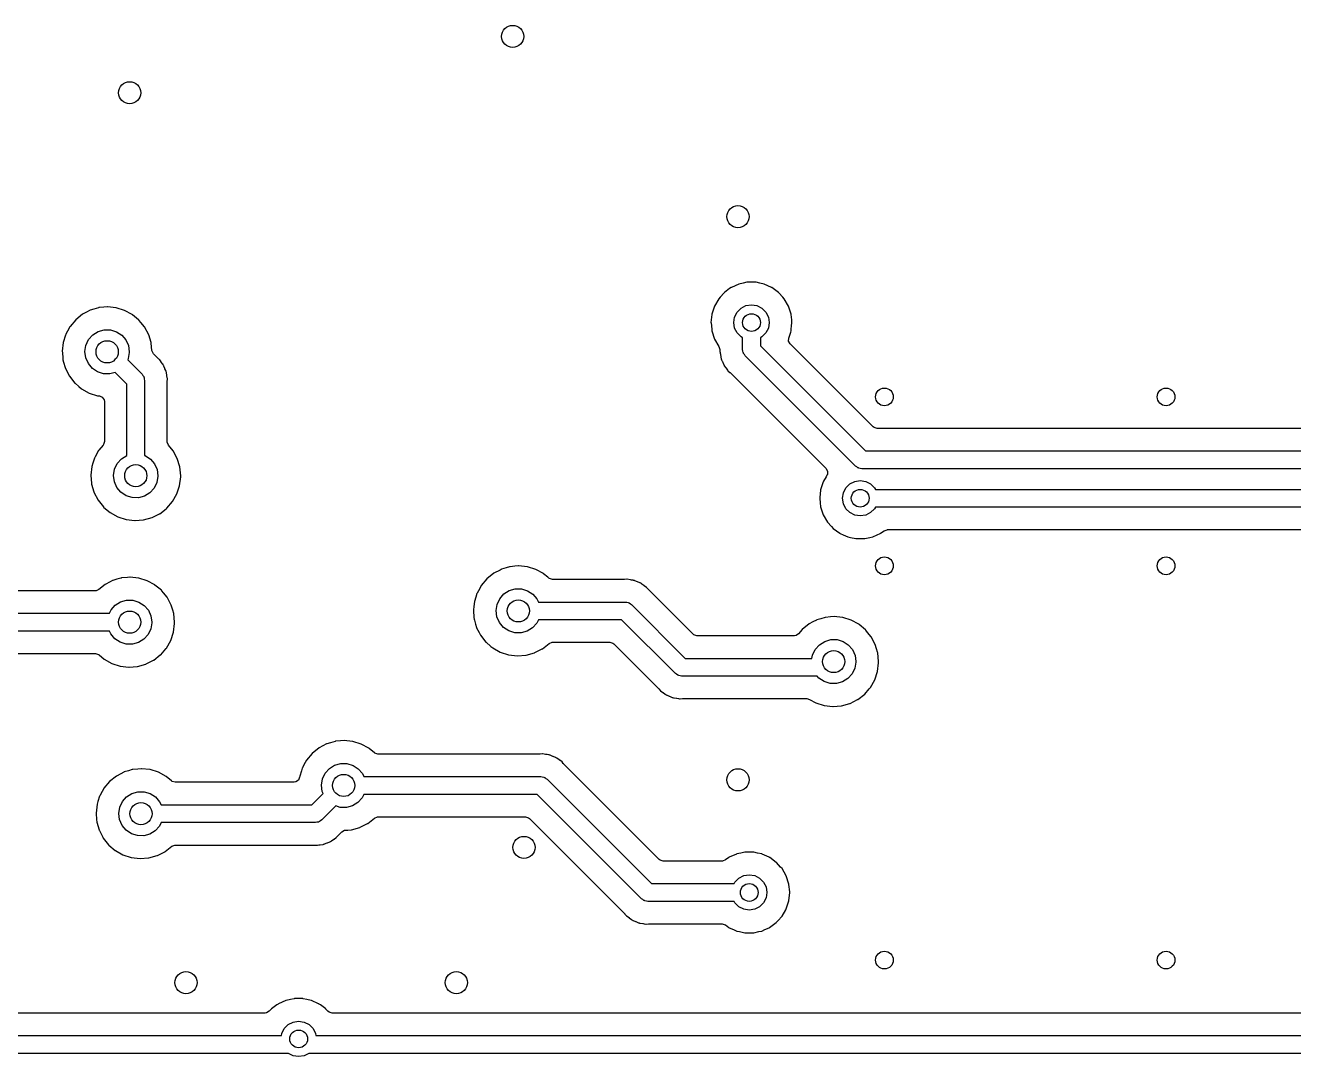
# Model space of a CAD drawing. Extents: x 61 to 228, y -146 to -45.
# Drawn here: x 138.11 to 166.71, y -120.29 to -97.03 of the extents above; entities that cross this region are included whole.
import ezdxf

# ---------------------------------------------------------------- set-up
doc = ezdxf.new("R2010")
doc.units = 0
doc.layers.add('BLACK', color=7, linetype='CONTINUOUS')

msp = doc.modelspace()

# ---------------------------------------------------------------- linework, layer by layer
at = {"layer": 'BLACK', "linetype": 'CONTINUOUS'}
for p, q in [((154.021, -102.946), (153.99, -102.968)), ((154.026, -102.942), (154.021, -102.946)), ((154.021, -102.946), (154.021, -102.946)), ((154.032, -102.94), (154.026, -102.942)), ((154.194, -102.867), (154.032, -102.94)), ((154.032, -102.94), (154.032, -102.94)), ((154.201, -102.865), (154.194, -102.867)), ((154.194, -102.867), (154.194, -102.867)), ((154.294, -102.845), (154.201, -102.865)), ((154.381, -102.826), (154.294, -102.845)), ((154.387, -102.825), (154.381, -102.826)), ((154.381, -102.826), (154.381, -102.826)), ((154.578, -102.825), (154.387, -102.825)), ((154.585, -102.826), (154.578, -102.825)), ((154.672, -102.845), (154.585, -102.826)), ((154.585, -102.826), (154.585, -102.826)), ((154.765, -102.865), (154.672, -102.845)), ((154.771, -102.867), (154.765, -102.865)), ((154.934, -102.94), (154.771, -102.867)), ((154.771, -102.867), (154.771, -102.867)), ((154.94, -102.942), (154.934, -102.94)), ((154.934, -102.94), (154.934, -102.94)), ((154.945, -102.946), (154.94, -102.942)), ((154.975, -102.968), (154.945, -102.946)), ((154.945, -102.946), (154.945, -102.946)), ((153.744, -103.197), (153.648, -103.362)), ((153.776, -103.161), (153.744, -103.197)), ((153.867, -103.06), (153.776, -103.161)), ((153.872, -103.055), (153.867, -103.06)), ((153.867, -103.06), (153.867, -103.06)), ((153.99, -102.968), (153.872, -103.055)), ((155.094, -103.055), (154.975, -102.968)), ((155.098, -103.06), (155.094, -103.055)), ((155.19, -103.161), (155.098, -103.06)), ((155.098, -103.06), (155.098, -103.06)), ((155.222, -103.197), (155.19, -103.161)), ((155.317, -103.362), (155.222, -103.197)), ((139.49, -103.498), (139.399, -103.546)), ((139.569, -103.457), (139.49, -103.498)), ((139.574, -103.454), (139.569, -103.457)), ((139.569, -103.457), (139.569, -103.457)), ((139.653, -103.431), (139.574, -103.454)), ((139.758, -103.4), (139.653, -103.431)), ((139.764, -103.399), (139.758, -103.4)), ((139.758, -103.4), (139.758, -103.4)), ((139.77, -103.398), (139.764, -103.399)), ((139.879, -103.388), (139.77, -103.398)), ((139.77, -103.398), (139.77, -103.398)), ((139.961, -103.381), (139.879, -103.388)), ((139.967, -103.381), (139.961, -103.381)), ((140.152, -103.401), (139.967, -103.381)), ((139.967, -103.381), (139.967, -103.381)), ((140.158, -103.401), (140.152, -103.401)), ((140.152, -103.401), (140.152, -103.401)), ((140.347, -103.46), (140.158, -103.401)), ((140.521, -103.554), (140.347, -103.46)), ((153.648, -103.362), (153.589, -103.544)), ((154.102, -103.61), (154.159, -103.498)), ((154.159, -103.498), (154.248, -103.41)), ((154.248, -103.41), (154.359, -103.353)), ((154.359, -103.353), (154.483, -103.334)), ((154.483, -103.334), (154.606, -103.353)), ((154.606, -103.353), (154.718, -103.41)), ((154.718, -103.41), (154.806, -103.498)), ((154.806, -103.498), (154.863, -103.61)), ((155.376, -103.544), (155.317, -103.362)), ((139.245, -103.67), (139.118, -103.821)), ((139.399, -103.546), (139.245, -103.67)), ((140.525, -103.558), (140.521, -103.554)), ((140.662, -103.67), (140.525, -103.558)), ((140.525, -103.558), (140.525, -103.558)), ((140.673, -103.68), (140.662, -103.67)), ((140.677, -103.685), (140.673, -103.68)), ((140.717, -103.734), (140.677, -103.685)), ((140.677, -103.685), (140.677, -103.685)), ((140.798, -103.833), (140.717, -103.734)), ((153.575, -103.675), (153.569, -103.734)), ((153.569, -103.734), (153.57, -103.74)), ((153.57, -103.74), (153.585, -103.882)), ((153.589, -103.55), (153.575, -103.675)), ((153.589, -103.544), (153.589, -103.55)), ((153.589, -103.55), (153.589, -103.55)), ((154.083, -103.734), (154.102, -103.61)), ((154.102, -103.857), (154.083, -103.734)), ((154.863, -103.61), (154.883, -103.734)), ((154.883, -103.734), (154.863, -103.857)), ((155.377, -103.55), (155.376, -103.544)), ((155.39, -103.675), (155.377, -103.55)), ((155.377, -103.55), (155.377, -103.55)), ((155.388, -103.81), (155.396, -103.74)), ((155.396, -103.734), (155.39, -103.675)), ((155.396, -103.74), (155.396, -103.734)), ((139.015, -104.018), (138.963, -104.183)), ((139.021, -104.001), (139.015, -104.018)), ((139.023, -103.995), (139.021, -104.001)), ((139.021, -104.001), (139.021, -104.001)), ((139.058, -103.93), (139.023, -103.995)), ((139.115, -103.827), (139.058, -103.93)), ((139.118, -103.821), (139.115, -103.827)), ((139.115, -103.827), (139.115, -103.827)), ((139.536, -104.119), (139.63, -104.013)), ((139.63, -104.013), (139.75, -103.938)), ((139.75, -103.938), (139.886, -103.899)), ((139.886, -103.899), (140.028, -103.899)), ((140.028, -103.899), (140.164, -103.94)), ((140.164, -103.94), (140.283, -104.017)), ((140.283, -104.017), (140.375, -104.125)), ((140.891, -104.008), (140.798, -103.833)), ((140.893, -104.014), (140.891, -104.008)), ((140.943, -104.181), (140.893, -104.014)), ((153.585, -103.882), (153.589, -103.924)), ((153.589, -103.924), (153.648, -104.105)), ((154.159, -103.969), (154.102, -103.857)), ((154.248, -104.057), (154.159, -103.969)), ((154.283, -104.075), (154.248, -104.057)), ((154.283, -104.343), (154.283, -104.075)), ((154.718, -104.057), (154.683, -104.075)), ((154.683, -104.075), (154.683, -104.26)), ((154.806, -103.969), (154.718, -104.057)), ((154.863, -103.857), (154.806, -103.969)), ((155.321, -104.151), (155.324, -104.085)), ((155.324, -104.085), (155.367, -103.952)), ((155.367, -103.952), (155.376, -103.924)), ((155.376, -103.924), (155.381, -103.882)), ((155.381, -103.882), (155.388, -103.81)), ((138.963, -104.183), (138.941, -104.38)), ((139.454, -104.388), (139.476, -104.248)), ((139.476, -104.248), (139.536, -104.119)), ((140.375, -104.125), (140.434, -104.254)), ((140.434, -104.254), (140.454, -104.394)), ((140.948, -104.197), (140.943, -104.181)), ((140.964, -104.362), (140.948, -104.197)), ((140.966, -104.376), (140.964, -104.362)), ((141.001, -104.439), (140.966, -104.376)), ((153.648, -104.105), (153.744, -104.271)), ((153.744, -104.271), (153.748, -104.275)), ((153.748, -104.275), (153.772, -104.342)), ((153.771, -104.373), (153.77, -104.381)), ((153.772, -104.358), (153.771, -104.373)), ((153.771, -104.373), (153.771, -104.373)), ((153.772, -104.342), (153.772, -104.358)), ((154.29, -104.376), (154.283, -104.343)), ((154.294, -104.409), (154.29, -104.376)), ((154.683, -104.26), (157.053, -106.63)), ((155.355, -104.213), (155.321, -104.151)), ((157.227, -106.085), (155.355, -104.213)), ((138.941, -104.38), (138.944, -104.417)), ((138.944, -104.417), (138.953, -104.526)), ((138.953, -104.526), (138.957, -104.577)), ((138.957, -104.577), (138.971, -104.626)), ((138.971, -104.626), (139.006, -104.746)), ((139.472, -104.528), (139.454, -104.388)), ((139.53, -104.658), (139.472, -104.528)), ((139.621, -104.767), (139.53, -104.658)), ((140.43, -104.546), (140.417, -104.574)), ((140.417, -104.574), (140.741, -104.898)), ((140.454, -104.406), (140.43, -104.546)), ((140.454, -104.394), (140.454, -104.406)), ((141.083, -104.521), (141.001, -104.439)), ((141.088, -104.526), (141.083, -104.521)), ((141.122, -104.556), (141.088, -104.526)), ((141.135, -104.568), (141.122, -104.556)), ((141.139, -104.574), (141.135, -104.568)), ((141.171, -104.62), (141.139, -104.574)), ((141.139, -104.574), (141.139, -104.574)), ((141.175, -104.626), (141.171, -104.62)), ((141.209, -104.67), (141.175, -104.626)), ((153.77, -104.381), (153.771, -104.388)), ((153.771, -104.388), (153.771, -104.388)), ((153.771, -104.388), (153.776, -104.412)), ((153.776, -104.412), (153.779, -104.432)), ((153.779, -104.432), (153.781, -104.443)), ((153.781, -104.443), (153.782, -104.45)), ((153.782, -104.45), (153.79, -104.513)), ((153.79, -104.513), (153.792, -104.521)), ((153.792, -104.521), (153.793, -104.523)), ((153.793, -104.523), (153.797, -104.539)), ((153.797, -104.539), (153.798, -104.542)), ((153.798, -104.542), (153.8, -104.549)), ((153.8, -104.549), (153.81, -104.574)), ((153.81, -104.574), (153.825, -104.608)), ((153.825, -104.608), (153.828, -104.614)), ((153.828, -104.614), (153.85, -104.674)), ((154.3, -104.419), (154.294, -104.409)), ((154.303, -104.43), (154.3, -104.419)), ((154.323, -104.456), (154.303, -104.43)), ((154.341, -104.484), (154.323, -104.456)), ((156.829, -106.972), (154.341, -104.484)), ((139.006, -104.746), (139.012, -104.767)), ((139.012, -104.767), (139.102, -104.943)), ((139.102, -104.943), (139.225, -105.098)), ((139.739, -104.845), (139.621, -104.767)), ((139.874, -104.888), (139.739, -104.845)), ((140.016, -104.89), (139.874, -104.888)), ((140.135, -104.858), (140.016, -104.89)), ((140.399, -105.122), (140.135, -104.858)), ((140.741, -104.898), (140.759, -104.927)), ((140.759, -104.927), (140.78, -104.953)), ((141.214, -104.676), (141.209, -104.67)), ((141.209, -104.67), (141.209, -104.67)), ((141.217, -104.683), (141.214, -104.676)), ((141.218, -104.685), (141.217, -104.683)), ((141.226, -104.7), (141.218, -104.685)), ((141.228, -104.703), (141.226, -104.7)), ((141.232, -104.709), (141.228, -104.703)), ((141.235, -104.716), (141.232, -104.709)), ((141.255, -104.769), (141.235, -104.716)), ((141.235, -104.716), (141.235, -104.716)), ((141.257, -104.775), (141.255, -104.769)), ((141.275, -104.815), (141.257, -104.775)), ((141.283, -104.833), (141.275, -104.815)), ((141.284, -104.841), (141.283, -104.833)), ((141.285, -104.843), (141.284, -104.841)), ((141.289, -104.86), (141.285, -104.843)), ((141.29, -104.862), (141.289, -104.86)), ((141.293, -104.869), (141.29, -104.862)), ((141.299, -104.922), (141.293, -104.869)), ((141.3, -104.933), (141.299, -104.922)), ((141.301, -104.939), (141.3, -104.933)), ((141.312, -105.002), (141.301, -104.939)), ((153.85, -104.674), (153.855, -104.68)), ((153.855, -104.68), (153.856, -104.682)), ((153.856, -104.682), (153.864, -104.697)), ((153.864, -104.697), (153.865, -104.7)), ((153.865, -104.7), (153.868, -104.707)), ((153.868, -104.707), (153.904, -104.753)), ((153.904, -104.753), (153.907, -104.757)), ((153.907, -104.757), (153.911, -104.763)), ((153.911, -104.763), (153.943, -104.809)), ((153.943, -104.809), (153.943, -104.809)), ((153.943, -104.809), (153.947, -104.815)), ((153.947, -104.815), (153.953, -104.82)), ((153.953, -104.82), (153.953, -104.82)), ((153.953, -104.82), (153.994, -104.857)), ((153.994, -104.857), (153.999, -104.862)), ((153.999, -104.862), (156.164, -107.027)), ((139.225, -105.098), (139.23, -105.102)), ((139.23, -105.102), (139.23, -105.102)), ((139.23, -105.102), (139.319, -105.178)), ((139.319, -105.178), (139.376, -105.226)), ((139.376, -105.226), (139.548, -105.323)), ((140.399, -106.73), (140.399, -105.122)), ((140.78, -104.953), (140.782, -104.964)), ((140.782, -104.964), (140.788, -104.974)), ((140.788, -104.974), (140.792, -105.007)), ((140.792, -105.007), (140.799, -105.039)), ((140.799, -105.039), (140.799, -106.731)), ((141.308, -105.06), (141.312, -105.01)), ((141.308, -105.068), (141.308, -105.06)), ((141.308, -106.416), (141.308, -105.068)), ((141.312, -105.01), (141.312, -105.002)), ((141.312, -105.01), (141.312, -105.01)), ((139.548, -105.323), (139.736, -105.384)), ((139.736, -105.384), (139.78, -105.389)), ((139.78, -105.389), (139.845, -105.417)), ((139.845, -105.417), (139.885, -105.476)), ((139.885, -105.476), (139.891, -105.514)), ((139.891, -105.514), (139.891, -106.417)), ((157.248, -106.102), (157.227, -106.085)), ((157.316, -106.122), (157.248, -106.102)), ((181.311, -106.122), (157.316, -106.122)), ((139.76, -106.621), (139.682, -106.764)), ((139.763, -106.615), (139.76, -106.621)), ((139.76, -106.621), (139.76, -106.621)), ((139.862, -106.498), (139.763, -106.615)), ((139.871, -106.486), (139.862, -106.498)), ((139.891, -106.417), (139.871, -106.486)), ((141.309, -106.43), (141.308, -106.416)), ((141.336, -106.496), (141.309, -106.43)), ((141.444, -106.627), (141.336, -106.496)), ((141.536, -106.802), (141.444, -106.627)), ((157.053, -106.63), (181.704, -106.63)), ((139.632, -106.902), (139.608, -106.977)), ((139.666, -106.795), (139.632, -106.902)), ((139.668, -106.789), (139.666, -106.795)), ((139.666, -106.795), (139.666, -106.795)), ((139.682, -106.764), (139.668, -106.789)), ((140.121, -107.042), (140.182, -106.913)), ((140.182, -106.913), (140.275, -106.807)), ((140.275, -106.807), (140.395, -106.732)), ((140.395, -106.732), (140.399, -106.73)), ((140.799, -106.731), (140.809, -106.734)), ((140.809, -106.734), (140.928, -106.811)), ((140.928, -106.811), (141.021, -106.919)), ((141.021, -106.919), (141.079, -107.048)), ((141.594, -106.991), (141.536, -106.802)), ((139.608, -106.977), (139.586, -107.174)), ((139.586, -107.174), (139.587, -107.18)), ((139.587, -107.18), (139.602, -107.357)), ((140.1, -107.182), (140.121, -107.042)), ((140.118, -107.322), (140.1, -107.182)), ((141.099, -107.2), (141.076, -107.34)), ((141.079, -107.048), (141.1, -107.188)), ((141.1, -107.188), (141.099, -107.2)), ((141.588, -107.413), (141.612, -107.216)), ((141.613, -107.188), (141.594, -106.991)), ((141.612, -107.216), (141.613, -107.188)), ((156.164, -107.213), (156.109, -107.309)), ((156.164, -107.027), (156.198, -107.089)), ((156.184, -107.179), (156.164, -107.213)), ((156.193, -107.16), (156.184, -107.179)), ((156.198, -107.089), (156.193, -107.16)), ((156.857, -106.99), (156.829, -106.972)), ((156.883, -107.011), (156.857, -106.99)), ((156.894, -107.013), (156.883, -107.011)), ((156.904, -107.019), (156.894, -107.013)), ((156.937, -107.023), (156.904, -107.019)), ((156.97, -107.03), (156.937, -107.023)), ((181.706, -107.03), (156.97, -107.03)), ((139.602, -107.357), (139.603, -107.371)), ((139.603, -107.371), (139.604, -107.377)), ((139.604, -107.377), (139.655, -107.553)), ((140.175, -107.452), (140.118, -107.322)), ((140.266, -107.561), (140.175, -107.452)), ((141.014, -107.468), (140.919, -107.573)), ((141.076, -107.34), (141.014, -107.468)), ((141.525, -107.6), (141.588, -107.413)), ((156.04, -107.513), (156.023, -107.678)), ((156.041, -107.506), (156.04, -107.513)), ((156.04, -107.513), (156.04, -107.513)), ((156.1, -107.324), (156.041, -107.506)), ((156.109, -107.309), (156.1, -107.324)), ((156.554, -107.572), (156.611, -107.461)), ((156.611, -107.461), (156.699, -107.372)), ((156.699, -107.372), (156.811, -107.316)), ((156.811, -107.316), (156.934, -107.296)), ((156.934, -107.296), (157.058, -107.316)), ((157.058, -107.316), (157.17, -107.372)), ((157.17, -107.372), (157.258, -107.461)), ((157.258, -107.461), (157.276, -107.496)), ((157.276, -107.496), (181.647, -107.496)), ((139.655, -107.553), (139.657, -107.561)), ((139.657, -107.561), (139.748, -107.737)), ((139.748, -107.737), (139.871, -107.892)), ((140.384, -107.639), (140.266, -107.561)), ((140.52, -107.682), (140.384, -107.639)), ((140.661, -107.684), (140.52, -107.682)), ((140.798, -107.647), (140.661, -107.684)), ((140.919, -107.573), (140.798, -107.647)), ((141.298, -107.922), (141.428, -107.772)), ((141.428, -107.772), (141.525, -107.6)), ((156.023, -107.678), (156.021, -107.696)), ((156.021, -107.696), (156.022, -107.703)), ((156.022, -107.703), (156.032, -107.798)), ((156.032, -107.798), (156.041, -107.886)), ((156.534, -107.696), (156.554, -107.572)), ((156.554, -107.82), (156.534, -107.696)), ((139.871, -107.892), (139.875, -107.896)), ((139.875, -107.896), (139.875, -107.896)), ((139.875, -107.896), (139.994, -107.997)), ((139.994, -107.997), (140.021, -108.02)), ((140.021, -108.02), (140.194, -108.117)), ((140.971, -108.13), (141.137, -108.046)), ((141.137, -108.046), (141.142, -108.044)), ((141.137, -108.046), (141.137, -108.046)), ((141.142, -108.044), (141.287, -107.931)), ((141.287, -107.931), (141.293, -107.926)), ((141.293, -107.926), (141.298, -107.922)), ((156.041, -107.886), (156.1, -108.068)), ((156.1, -108.068), (156.195, -108.233)), ((156.611, -107.931), (156.554, -107.82)), ((156.699, -108.02), (156.611, -107.931)), ((156.811, -108.076), (156.699, -108.02)), ((156.934, -108.096), (156.811, -108.076)), ((157.058, -108.076), (156.934, -108.096)), ((157.17, -108.02), (157.058, -108.076)), ((157.258, -107.931), (157.17, -108.02)), ((157.276, -107.896), (157.258, -107.931)), ((181.564, -107.896), (157.276, -107.896)), ((140.194, -108.117), (140.382, -108.178)), ((140.382, -108.178), (140.578, -108.201)), ((140.578, -108.201), (140.584, -108.201)), ((140.584, -108.201), (140.769, -108.186)), ((140.584, -108.201), (140.584, -108.201)), ((140.769, -108.186), (140.769, -108.186)), ((140.769, -108.186), (140.775, -108.186)), ((140.775, -108.186), (140.966, -108.133)), ((140.966, -108.133), (140.971, -108.13)), ((140.971, -108.13), (140.971, -108.13)), ((156.195, -108.233), (156.2, -108.238)), ((156.2, -108.238), (156.2, -108.238)), ((156.2, -108.238), (156.284, -108.332)), ((156.284, -108.332), (156.323, -108.375)), ((156.323, -108.375), (156.478, -108.487)), ((156.478, -108.487), (156.484, -108.49)), ((156.484, -108.49), (156.484, -108.49)), ((156.484, -108.49), (156.551, -108.52)), ((156.551, -108.52), (156.652, -108.565)), ((156.652, -108.565), (156.716, -108.578)), ((156.716, -108.578), (156.833, -108.603)), ((156.833, -108.603), (156.833, -108.603)), ((156.833, -108.603), (156.839, -108.605)), ((156.839, -108.605), (157.03, -108.605)), ((157.03, -108.605), (157.036, -108.603)), ((157.036, -108.603), (157.153, -108.578)), ((157.036, -108.603), (157.036, -108.603)), ((157.153, -108.578), (157.217, -108.565)), ((157.217, -108.565), (157.318, -108.52)), ((157.318, -108.52), (157.385, -108.49)), ((157.385, -108.49), (157.391, -108.487)), ((157.385, -108.49), (157.385, -108.49)), ((157.391, -108.487), (157.472, -108.429)), ((157.472, -108.429), (157.539, -108.405)), ((157.539, -108.405), (157.546, -108.404)), ((157.546, -108.404), (181.301, -108.404)), ((149.035, -109.241), (149.029, -109.242)), ((149.041, -109.24), (149.035, -109.241)), ((149.15, -109.23), (149.041, -109.24)), ((149.041, -109.24), (149.041, -109.24)), ((149.232, -109.223), (149.15, -109.23)), ((149.238, -109.223), (149.232, -109.223)), ((149.423, -109.243), (149.238, -109.223)), ((149.238, -109.223), (149.238, -109.223)), ((140.172, -109.524), (140.082, -109.55)), ((140.266, -109.496), (140.172, -109.524)), ((140.272, -109.495), (140.266, -109.496)), ((140.266, -109.496), (140.266, -109.496)), ((140.278, -109.494), (140.272, -109.495)), ((140.412, -109.482), (140.278, -109.494)), ((140.278, -109.494), (140.278, -109.494)), ((140.469, -109.477), (140.412, -109.482)), ((140.475, -109.477), (140.469, -109.477)), ((140.66, -109.497), (140.475, -109.477)), ((140.475, -109.477), (140.475, -109.477)), ((140.666, -109.497), (140.66, -109.497)), ((140.66, -109.497), (140.66, -109.497)), ((140.855, -109.556), (140.666, -109.497)), ((148.516, -109.512), (148.389, -109.663)), ((148.67, -109.388), (148.516, -109.512)), ((148.813, -109.314), (148.67, -109.388)), ((148.84, -109.299), (148.813, -109.314)), ((148.845, -109.296), (148.84, -109.299)), ((148.84, -109.299), (148.84, -109.299)), ((148.949, -109.266), (148.845, -109.296)), ((149.029, -109.242), (148.949, -109.266)), ((149.029, -109.242), (149.029, -109.242)), ((149.429, -109.243), (149.423, -109.243)), ((149.423, -109.243), (149.423, -109.243)), ((149.618, -109.302), (149.429, -109.243)), ((149.792, -109.396), (149.618, -109.302)), ((149.796, -109.4), (149.792, -109.396)), ((149.889, -109.477), (149.796, -109.4)), ((149.796, -109.4), (149.796, -109.4)), ((149.914, -109.497), (149.889, -109.477)), ((149.916, -109.499), (149.914, -109.497)), ((149.928, -109.507), (149.916, -109.499)), ((149.996, -109.527), (149.928, -109.507)), ((151.613, -109.527), (149.996, -109.527)), ((151.621, -109.527), (151.613, -109.527)), ((151.675, -109.524), (151.621, -109.527)), ((151.683, -109.524), (151.675, -109.524)), ((151.675, -109.524), (151.675, -109.524)), ((151.746, -109.535), (151.683, -109.524)), ((139.689, -109.781), (133.633, -109.781)), ((139.703, -109.781), (139.689, -109.781)), ((139.768, -109.754), (139.703, -109.781)), ((139.907, -109.642), (139.768, -109.754)), ((140.019, -109.584), (139.907, -109.642)), ((140.077, -109.553), (140.019, -109.584)), ((140.082, -109.55), (140.077, -109.553)), ((140.077, -109.553), (140.077, -109.553)), ((141.029, -109.65), (140.855, -109.556)), ((141.033, -109.654), (141.029, -109.65)), ((141.176, -109.772), (141.033, -109.654)), ((141.033, -109.654), (141.033, -109.654)), ((141.181, -109.776), (141.176, -109.772)), ((141.185, -109.781), (141.181, -109.776)), ((141.226, -109.831), (141.185, -109.781)), ((141.185, -109.781), (141.185, -109.781)), ((148.324, -109.781), (148.294, -109.837)), ((148.386, -109.669), (148.324, -109.781)), ((148.389, -109.663), (148.386, -109.669)), ((148.386, -109.669), (148.386, -109.669)), ((148.901, -109.855), (149.021, -109.78)), ((149.021, -109.78), (149.157, -109.741)), ((149.157, -109.741), (149.299, -109.741)), ((149.299, -109.741), (149.435, -109.782)), ((149.435, -109.782), (149.554, -109.859)), ((151.752, -109.536), (151.746, -109.535)), ((151.778, -109.54), (151.752, -109.536)), ((151.808, -109.544), (151.778, -109.54)), ((151.815, -109.545), (151.808, -109.544)), ((151.808, -109.544), (151.808, -109.544)), ((151.823, -109.547), (151.815, -109.545)), ((151.825, -109.548), (151.823, -109.547)), ((151.841, -109.553), (151.825, -109.548)), ((151.844, -109.554), (151.841, -109.553)), ((151.851, -109.555), (151.844, -109.554)), ((151.91, -109.581), (151.851, -109.555)), ((151.916, -109.584), (151.91, -109.581)), ((151.968, -109.604), (151.916, -109.584)), ((151.975, -109.607), (151.968, -109.604)), ((151.968, -109.604), (151.968, -109.604)), ((151.981, -109.611), (151.975, -109.607)), ((151.984, -109.613), (151.981, -109.611)), ((151.999, -109.621), (151.984, -109.613)), ((152.001, -109.622), (151.999, -109.621)), ((152.008, -109.626), (152.001, -109.622)), ((152.014, -109.63), (152.008, -109.626)), ((152.058, -109.665), (152.014, -109.63)), ((152.063, -109.669), (152.058, -109.665)), ((152.116, -109.706), (152.063, -109.669)), ((152.153, -109.749), (152.116, -109.706)), ((152.154, -109.749), (152.153, -109.749)), ((152.159, -109.755), (152.154, -109.749)), ((153.165, -110.761), (152.159, -109.755)), ((140.138, -110.109), (140.258, -110.034)), ((140.258, -110.034), (140.394, -109.995)), ((140.394, -109.995), (140.536, -109.995)), ((140.536, -109.995), (140.672, -110.036)), ((140.672, -110.036), (140.791, -110.113)), ((141.306, -109.929), (141.226, -109.831)), ((141.399, -110.104), (141.306, -109.929)), ((148.234, -110.025), (148.221, -110.136)), ((148.264, -109.929), (148.234, -110.025)), ((148.292, -109.843), (148.264, -109.929)), ((148.294, -109.837), (148.292, -109.843)), ((148.292, -109.843), (148.292, -109.843)), ((148.725, -110.23), (148.747, -110.09)), ((148.747, -110.09), (148.807, -109.961)), ((148.807, -109.961), (148.901, -109.855)), ((149.554, -109.859), (149.646, -109.967)), ((149.646, -109.967), (149.678, -110.036)), ((149.678, -110.036), (151.638, -110.036)), ((151.638, -110.036), (151.671, -110.043)), ((151.671, -110.043), (151.704, -110.047)), ((151.704, -110.047), (151.714, -110.053)), ((151.714, -110.053), (151.725, -110.056)), ((151.725, -110.056), (151.751, -110.077)), ((151.751, -110.077), (151.779, -110.095)), ((151.779, -110.095), (152.991, -111.306)), ((133.604, -110.29), (140.009, -110.29)), ((140.009, -110.29), (140.044, -110.215)), ((140.044, -110.215), (140.138, -110.109)), ((140.791, -110.113), (140.883, -110.221)), ((140.883, -110.221), (140.942, -110.35)), ((140.942, -110.35), (140.962, -110.49)), ((141.435, -110.222), (141.399, -110.104)), ((141.456, -110.293), (141.435, -110.222)), ((141.475, -110.49), (141.456, -110.293)), ((148.213, -110.209), (148.212, -110.222)), ((148.212, -110.222), (148.212, -110.228)), ((148.212, -110.228), (148.225, -110.385)), ((148.221, -110.136), (148.213, -110.209)), ((148.225, -110.385), (148.228, -110.419)), ((148.743, -110.37), (148.725, -110.23)), ((148.801, -110.5), (148.743, -110.37)), ((156.141, -110.385), (156.048, -110.413)), ((156.147, -110.384), (156.141, -110.385)), ((156.141, -110.385), (156.141, -110.385)), ((156.153, -110.383), (156.147, -110.384)), ((156.262, -110.373), (156.153, -110.383)), ((156.153, -110.383), (156.153, -110.383)), ((156.344, -110.366), (156.262, -110.373)), ((156.35, -110.366), (156.344, -110.366)), ((156.535, -110.386), (156.35, -110.366)), ((156.35, -110.366), (156.35, -110.366)), ((140.938, -110.642), (140.877, -110.77)), ((140.962, -110.502), (140.938, -110.642)), ((140.962, -110.49), (140.962, -110.502)), ((141.45, -110.715), (141.475, -110.518)), ((141.475, -110.518), (141.475, -110.49)), ((148.228, -110.419), (148.235, -110.442)), ((148.235, -110.442), (148.262, -110.535)), ((148.262, -110.535), (148.283, -110.609)), ((148.283, -110.609), (148.286, -110.615)), ((148.286, -110.615), (148.34, -110.72)), ((148.892, -110.609), (148.801, -110.5)), ((149.01, -110.687), (148.892, -110.609)), ((149.544, -110.621), (149.424, -110.695)), ((149.64, -110.516), (149.544, -110.621)), ((149.678, -110.436), (149.64, -110.516)), ((151.555, -110.436), (149.678, -110.436)), ((152.767, -111.647), (151.555, -110.436)), ((155.628, -110.655), (155.546, -110.752)), ((155.782, -110.531), (155.628, -110.655)), ((155.867, -110.486), (155.782, -110.531)), ((155.952, -110.442), (155.867, -110.486)), ((155.957, -110.439), (155.952, -110.442)), ((155.952, -110.442), (155.952, -110.442)), ((156.048, -110.413), (155.957, -110.439)), ((156.541, -110.386), (156.535, -110.386)), ((156.535, -110.386), (156.535, -110.386)), ((156.73, -110.445), (156.541, -110.386)), ((156.904, -110.539), (156.73, -110.445)), ((156.908, -110.543), (156.904, -110.539)), ((157.05, -110.66), (156.908, -110.543)), ((156.908, -110.543), (156.908, -110.543)), ((157.056, -110.665), (157.05, -110.66)), ((157.06, -110.67), (157.056, -110.665)), ((157.101, -110.72), (157.06, -110.67)), ((157.06, -110.67), (157.06, -110.67)), ((140.009, -110.69), (133.687, -110.69)), ((140.038, -110.754), (140.009, -110.69)), ((140.129, -110.863), (140.038, -110.754)), ((140.247, -110.941), (140.129, -110.863)), ((140.382, -110.984), (140.247, -110.941)), ((140.661, -110.949), (140.524, -110.986)), ((140.781, -110.875), (140.661, -110.949)), ((140.877, -110.77), (140.781, -110.875)), ((141.29, -111.074), (141.388, -110.902)), ((141.388, -110.902), (141.45, -110.715)), ((148.34, -110.72), (148.373, -110.785)), ((148.373, -110.785), (148.496, -110.94)), ((148.496, -110.94), (148.501, -110.944)), ((148.501, -110.944), (148.501, -110.944)), ((148.501, -110.944), (148.609, -111.036)), ((149.145, -110.73), (149.01, -110.687)), ((149.287, -110.732), (149.145, -110.73)), ((149.424, -110.695), (149.287, -110.732)), ((149.922, -110.971), (149.988, -110.945)), ((149.988, -110.945), (150, -110.944)), ((150, -110.944), (151.292, -110.944)), ((151.292, -110.944), (151.36, -110.965)), ((153.186, -110.777), (153.165, -110.761)), ((153.254, -110.797), (153.186, -110.777)), ((155.45, -110.797), (153.254, -110.797)), ((155.487, -110.792), (155.45, -110.797)), ((155.546, -110.752), (155.487, -110.792)), ((156.013, -110.998), (156.133, -110.923)), ((156.133, -110.923), (156.269, -110.884)), ((156.269, -110.884), (156.411, -110.884)), ((156.411, -110.884), (156.547, -110.925)), ((156.547, -110.925), (156.666, -111.002)), ((157.181, -110.818), (157.101, -110.72)), ((157.274, -110.993), (157.181, -110.818)), ((133.95, -111.198), (139.692, -111.198)), ((139.692, -111.198), (139.76, -111.219)), ((139.76, -111.219), (139.774, -111.229)), ((139.774, -111.229), (139.884, -111.322)), ((140.524, -110.986), (140.382, -110.984)), ((141.005, -111.346), (141.153, -111.23)), ((141.153, -111.23), (141.156, -111.228)), ((141.156, -111.228), (141.161, -111.224)), ((141.161, -111.224), (141.275, -111.092)), ((141.275, -111.092), (141.286, -111.079)), ((141.286, -111.079), (141.29, -111.074)), ((141.286, -111.079), (141.286, -111.079)), ((148.609, -111.036), (148.647, -111.068)), ((148.647, -111.068), (148.819, -111.165)), ((148.819, -111.165), (149.007, -111.226)), ((149.007, -111.226), (149.204, -111.249)), ((149.21, -111.249), (149.395, -111.234)), ((149.395, -111.234), (149.395, -111.234)), ((149.395, -111.234), (149.401, -111.234)), ((149.401, -111.234), (149.591, -111.181)), ((149.591, -111.181), (149.597, -111.178)), ((149.597, -111.178), (149.762, -111.094)), ((149.597, -111.178), (149.597, -111.178)), ((149.762, -111.094), (149.768, -111.092)), ((149.762, -111.094), (149.762, -111.094)), ((149.768, -111.092), (149.922, -110.971)), ((151.36, -110.965), (151.381, -110.981)), ((151.381, -110.981), (151.886, -111.486)), ((155.847, -111.306), (155.859, -111.233)), ((155.859, -111.233), (155.919, -111.104)), ((155.919, -111.104), (156.013, -110.998)), ((156.666, -111.002), (156.758, -111.11)), ((156.758, -111.11), (156.817, -111.239)), ((156.817, -111.239), (156.837, -111.379)), ((157.303, -111.088), (157.274, -110.993)), ((157.326, -111.165), (157.303, -111.088)), ((157.331, -111.182), (157.326, -111.165)), ((157.35, -111.379), (157.331, -111.182)), ((139.884, -111.322), (140.056, -111.419)), ((140.056, -111.419), (140.244, -111.48)), ((140.244, -111.48), (140.441, -111.503)), ((140.441, -111.503), (140.447, -111.503)), ((140.447, -111.503), (140.632, -111.488)), ((140.447, -111.503), (140.447, -111.503)), ((140.632, -111.488), (140.632, -111.488)), ((140.632, -111.488), (140.638, -111.488)), ((140.638, -111.488), (140.828, -111.435)), ((140.828, -111.435), (140.834, -111.432)), ((140.834, -111.432), (140.999, -111.348)), ((140.834, -111.432), (140.834, -111.432)), ((140.999, -111.348), (141.005, -111.346)), ((140.999, -111.348), (140.999, -111.348)), ((149.204, -111.249), (149.21, -111.249)), ((149.21, -111.249), (149.21, -111.249)), ((151.886, -111.486), (152.387, -111.987)), ((152.991, -111.306), (155.847, -111.306)), ((156.837, -111.391), (156.813, -111.531)), ((156.837, -111.379), (156.837, -111.391)), ((157.325, -111.604), (157.35, -111.407)), ((157.35, -111.407), (157.35, -111.379)), ((152.795, -111.665), (152.767, -111.647)), ((152.821, -111.686), (152.795, -111.665)), ((152.832, -111.689), (152.821, -111.686)), ((152.842, -111.695), (152.832, -111.689)), ((152.875, -111.699), (152.842, -111.695)), ((152.908, -111.706), (152.875, -111.699)), ((155.965, -111.706), (152.908, -111.706)), ((156.004, -111.752), (155.965, -111.706)), ((156.122, -111.83), (156.004, -111.752)), ((156.656, -111.764), (156.536, -111.838)), ((156.752, -111.659), (156.656, -111.764)), ((156.813, -111.531), (156.752, -111.659)), ((157.165, -111.963), (157.263, -111.791)), ((157.263, -111.791), (157.325, -111.604)), ((152.387, -111.987), (152.392, -111.993)), ((152.392, -111.993), (152.43, -112.036)), ((152.43, -112.036), (152.483, -112.073)), ((152.483, -112.073), (152.488, -112.077)), ((152.488, -112.077), (152.538, -112.116)), ((156.257, -111.873), (156.122, -111.83)), ((156.399, -111.875), (156.257, -111.873)), ((156.536, -111.838), (156.399, -111.875)), ((157.036, -112.113), (157.139, -111.993)), ((157.139, -111.993), (157.161, -111.968)), ((157.161, -111.968), (157.165, -111.963)), ((157.161, -111.968), (157.161, -111.968)), ((152.538, -112.116), (152.545, -112.12)), ((152.545, -112.12), (152.547, -112.121)), ((152.547, -112.121), (152.562, -112.129)), ((152.562, -112.129), (152.565, -112.131)), ((152.565, -112.131), (152.571, -112.135)), ((152.571, -112.135), (152.578, -112.138)), ((152.578, -112.138), (152.578, -112.138)), ((152.578, -112.138), (152.63, -112.158)), ((152.63, -112.158), (152.636, -112.161)), ((152.636, -112.161), (152.695, -112.187)), ((152.695, -112.187), (152.702, -112.188)), ((152.702, -112.188), (152.705, -112.189)), ((152.705, -112.189), (152.721, -112.194)), ((152.721, -112.194), (152.723, -112.195)), ((152.723, -112.195), (152.731, -112.197)), ((152.731, -112.197), (152.738, -112.198)), ((152.738, -112.198), (152.794, -112.206)), ((152.794, -112.206), (152.8, -112.207)), ((152.8, -112.207), (152.839, -112.214)), ((152.839, -112.214), (152.863, -112.218)), ((152.863, -112.218), (152.871, -112.218)), ((152.871, -112.218), (152.925, -112.215)), ((152.871, -112.218), (152.871, -112.218)), ((152.925, -112.215), (152.933, -112.215)), ((152.933, -112.215), (155.732, -112.215)), ((155.732, -112.215), (155.793, -112.231)), ((155.793, -112.231), (155.931, -112.308)), ((155.931, -112.308), (156.119, -112.369)), ((156.119, -112.369), (156.316, -112.392)), ((156.322, -112.392), (156.507, -112.377)), ((156.507, -112.377), (156.507, -112.377)), ((156.507, -112.377), (156.513, -112.377)), ((156.513, -112.377), (156.703, -112.324)), ((156.703, -112.324), (156.709, -112.321)), ((156.709, -112.321), (156.874, -112.237)), ((156.709, -112.321), (156.709, -112.321)), ((156.874, -112.237), (156.88, -112.235)), ((156.874, -112.237), (156.874, -112.237)), ((156.88, -112.235), (157.036, -112.113)), ((156.316, -112.392), (156.322, -112.392)), ((156.322, -112.392), (156.322, -112.392)), ((144.903, -113.236), (144.817, -113.281)), ((144.908, -113.233), (144.903, -113.236)), ((144.903, -113.236), (144.903, -113.236)), ((144.987, -113.21), (144.908, -113.233)), ((145.092, -113.179), (144.987, -113.21)), ((145.098, -113.178), (145.092, -113.179)), ((145.092, -113.179), (145.092, -113.179)), ((145.104, -113.177), (145.098, -113.178)), ((145.213, -113.167), (145.104, -113.177)), ((145.104, -113.177), (145.104, -113.177)), ((145.295, -113.16), (145.213, -113.167)), ((145.301, -113.16), (145.295, -113.16)), ((145.486, -113.18), (145.301, -113.16)), ((145.301, -113.16), (145.301, -113.16)), ((145.492, -113.18), (145.486, -113.18)), ((145.486, -113.18), (145.486, -113.18)), ((145.681, -113.239), (145.492, -113.18)), ((145.855, -113.333), (145.681, -113.239)), ((144.579, -113.449), (144.452, -113.6)), ((144.733, -113.325), (144.579, -113.449)), ((144.817, -113.281), (144.733, -113.325)), ((145.859, -113.337), (145.855, -113.333)), ((145.979, -113.436), (145.859, -113.337)), ((145.859, -113.337), (145.859, -113.337)), ((145.991, -113.444), (145.979, -113.436)), ((146.059, -113.465), (145.991, -113.444)), ((149.708, -113.465), (146.059, -113.465)), ((149.716, -113.464), (149.708, -113.465)), ((149.77, -113.461), (149.716, -113.464)), ((149.778, -113.461), (149.77, -113.461)), ((149.77, -113.461), (149.77, -113.461)), ((149.841, -113.472), (149.778, -113.461)), ((149.847, -113.473), (149.841, -113.472)), ((149.873, -113.477), (149.847, -113.473)), ((149.903, -113.481), (149.873, -113.477)), ((149.91, -113.482), (149.903, -113.481)), ((149.903, -113.481), (149.903, -113.481)), ((149.918, -113.484), (149.91, -113.482)), ((149.92, -113.485), (149.918, -113.484)), ((149.936, -113.49), (149.92, -113.485)), ((149.939, -113.491), (149.936, -113.49)), ((149.946, -113.492), (149.939, -113.491)), ((150.005, -113.518), (149.946, -113.492)), ((150.011, -113.521), (150.005, -113.518)), ((150.063, -113.541), (150.011, -113.521)), ((140.521, -113.815), (140.439, -113.84)), ((140.527, -113.814), (140.521, -113.815)), ((140.521, -113.815), (140.521, -113.815)), ((140.533, -113.813), (140.527, -113.814)), ((140.645, -113.803), (140.533, -113.813)), ((140.533, -113.813), (140.533, -113.813)), ((140.724, -113.796), (140.645, -113.803)), ((140.73, -113.796), (140.724, -113.796)), ((140.915, -113.816), (140.73, -113.796)), ((140.73, -113.796), (140.73, -113.796)), ((140.921, -113.816), (140.915, -113.816)), ((140.915, -113.816), (140.915, -113.816)), ((141.11, -113.875), (140.921, -113.816)), ((144.355, -113.78), (144.336, -113.84)), ((144.357, -113.774), (144.355, -113.78)), ((144.355, -113.78), (144.355, -113.78)), ((144.392, -113.709), (144.357, -113.774)), ((144.449, -113.606), (144.392, -113.709)), ((144.452, -113.6), (144.449, -113.606)), ((144.449, -113.606), (144.449, -113.606)), ((144.87, -113.898), (144.964, -113.792)), ((144.964, -113.792), (145.084, -113.717)), ((145.084, -113.717), (145.22, -113.678)), ((145.22, -113.678), (145.362, -113.678)), ((145.362, -113.678), (145.498, -113.719)), ((145.498, -113.719), (145.617, -113.796)), ((145.617, -113.796), (145.709, -113.904)), ((150.07, -113.544), (150.063, -113.541)), ((150.063, -113.541), (150.063, -113.541)), ((150.076, -113.548), (150.07, -113.544)), ((150.079, -113.55), (150.076, -113.548)), ((150.094, -113.558), (150.079, -113.55)), ((150.096, -113.559), (150.094, -113.558)), ((150.103, -113.563), (150.096, -113.559)), ((150.109, -113.567), (150.103, -113.563)), ((150.153, -113.602), (150.109, -113.567)), ((150.158, -113.606), (150.153, -113.602)), ((150.211, -113.643), (150.158, -113.606)), ((150.24, -113.677), (150.211, -113.643)), ((150.249, -113.686), (150.24, -113.677)), ((150.254, -113.692), (150.249, -113.686)), ((152.403, -115.841), (150.254, -113.692)), ((140.008, -114.085), (139.881, -114.237)), ((140.162, -113.961), (140.008, -114.085)), ((140.26, -113.91), (140.162, -113.961)), ((140.332, -113.872), (140.26, -113.91)), ((140.337, -113.869), (140.332, -113.872)), ((140.332, -113.872), (140.332, -113.872)), ((140.439, -113.84), (140.337, -113.869)), ((141.284, -113.969), (141.11, -113.875)), ((141.288, -113.973), (141.284, -113.969)), ((141.408, -114.072), (141.288, -113.973)), ((141.288, -113.973), (141.288, -113.973)), ((141.42, -114.081), (141.408, -114.072)), ((141.488, -114.101), (141.42, -114.081)), ((144.169, -114.101), (141.488, -114.101)), ((144.208, -114.094), (144.169, -114.101)), ((144.266, -114.054), (144.208, -114.094)), ((144.294, -113.989), (144.266, -114.054)), ((144.296, -113.968), (144.294, -113.989)), ((144.297, -113.962), (144.296, -113.968)), ((144.336, -113.84), (144.297, -113.962)), ((144.788, -114.167), (144.81, -114.027)), ((144.81, -114.027), (144.87, -113.898)), ((145.709, -113.904), (145.741, -113.973)), ((145.741, -113.973), (149.733, -113.973)), ((149.733, -113.973), (149.766, -113.98)), ((149.766, -113.98), (149.799, -113.984)), ((149.799, -113.984), (149.809, -113.99)), ((149.809, -113.99), (149.82, -113.993)), ((149.82, -113.993), (149.846, -114.014)), ((149.846, -114.014), (149.874, -114.032)), ((149.874, -114.032), (152.229, -116.386)), ((139.842, -114.307), (139.786, -114.41)), ((139.878, -114.242), (139.842, -114.307)), ((139.881, -114.237), (139.878, -114.242)), ((139.878, -114.242), (139.878, -114.242)), ((140.393, -114.428), (140.513, -114.353)), ((140.513, -114.353), (140.649, -114.314)), ((140.649, -114.314), (140.791, -114.315)), ((140.791, -114.315), (140.927, -114.355)), ((140.927, -114.355), (141.046, -114.432)), ((144.569, -114.609), (144.826, -114.352)), ((144.806, -114.307), (144.788, -114.167)), ((144.826, -114.352), (144.806, -114.307)), ((145.741, -114.373), (145.703, -114.453)), ((149.65, -114.373), (145.741, -114.373)), ((152.005, -116.727), (149.65, -114.373)), ((139.726, -114.598), (139.704, -114.795)), ((139.747, -114.531), (139.726, -114.598)), ((139.784, -114.416), (139.747, -114.531)), ((139.786, -114.41), (139.784, -114.416)), ((139.784, -114.416), (139.784, -114.416)), ((140.217, -114.803), (140.239, -114.663)), ((140.239, -114.663), (140.299, -114.535)), ((140.299, -114.535), (140.393, -114.428)), ((141.046, -114.432), (141.138, -114.54)), ((141.138, -114.54), (141.17, -114.609)), ((141.17, -114.609), (144.569, -114.609)), ((145.108, -114.635), (144.793, -114.951)), ((145.208, -114.667), (145.108, -114.635)), ((145.35, -114.669), (145.208, -114.667)), ((145.487, -114.632), (145.35, -114.669)), ((145.607, -114.558), (145.487, -114.632)), ((145.703, -114.453), (145.607, -114.558)), ((139.704, -114.795), (139.704, -114.801)), ((139.704, -114.801), (139.716, -114.945)), ((139.716, -114.945), (139.72, -114.992)), ((140.235, -114.944), (140.217, -114.803)), ((140.293, -115.073), (140.235, -114.944)), ((144.793, -114.951), (144.765, -114.968)), ((145.831, -115.029), (145.985, -114.908)), ((145.985, -114.908), (146.051, -114.882)), ((146.051, -114.882), (146.063, -114.881)), ((146.063, -114.881), (149.387, -114.881)), ((149.387, -114.881), (149.455, -114.902)), ((149.455, -114.902), (149.476, -114.918)), ((149.476, -114.918), (150.571, -116.013)), ((139.72, -114.992), (139.722, -114.998)), ((139.722, -114.998), (139.773, -115.174)), ((139.773, -115.174), (139.775, -115.182)), ((139.775, -115.182), (139.778, -115.188)), ((139.778, -115.188), (139.856, -115.339)), ((140.384, -115.182), (140.293, -115.073)), ((140.502, -115.26), (140.384, -115.182)), ((141.036, -115.194), (140.916, -115.268)), ((141.132, -115.089), (141.036, -115.194)), ((141.17, -115.009), (141.132, -115.089)), ((144.652, -115.009), (141.17, -115.009)), ((144.685, -115.002), (144.652, -115.009)), ((144.718, -114.998), (144.685, -115.002)), ((144.727, -114.992), (144.718, -114.998)), ((144.739, -114.989), (144.727, -114.992)), ((144.765, -114.968), (144.739, -114.989)), ((145.17, -115.293), (145.245, -115.218)), ((145.245, -115.218), (145.307, -115.184)), ((145.307, -115.184), (145.324, -115.182)), ((145.324, -115.182), (145.379, -115.178)), ((145.379, -115.178), (145.458, -115.171)), ((145.458, -115.171), (145.458, -115.171)), ((145.458, -115.171), (145.464, -115.171)), ((145.464, -115.171), (145.654, -115.118)), ((145.654, -115.118), (145.66, -115.115)), ((145.66, -115.115), (145.825, -115.031)), ((145.66, -115.115), (145.66, -115.115)), ((145.825, -115.031), (145.831, -115.029)), ((145.825, -115.031), (145.825, -115.031)), ((139.856, -115.339), (139.865, -115.358)), ((139.865, -115.358), (139.988, -115.513)), ((139.988, -115.513), (139.993, -115.517)), ((139.993, -115.517), (139.993, -115.517)), ((139.993, -115.517), (140.132, -115.636)), ((140.637, -115.303), (140.502, -115.26)), ((140.779, -115.305), (140.637, -115.303)), ((140.916, -115.268), (140.779, -115.305)), ((141.414, -115.544), (141.48, -115.518)), ((141.48, -115.518), (141.492, -115.518)), ((141.492, -115.518), (144.623, -115.518)), ((144.623, -115.518), (144.632, -115.518)), ((144.632, -115.518), (144.682, -115.521)), ((144.682, -115.521), (144.682, -115.521)), ((144.682, -115.521), (144.689, -115.522)), ((144.689, -115.522), (144.697, -115.52)), ((144.697, -115.52), (144.726, -115.515)), ((144.697, -115.52), (144.697, -115.52)), ((144.726, -115.515), (144.752, -115.511)), ((144.752, -115.511), (144.759, -115.51)), ((144.759, -115.51), (144.822, -115.502)), ((144.822, -115.502), (144.829, -115.499)), ((144.829, -115.499), (144.832, -115.499)), ((144.832, -115.499), (144.848, -115.494)), ((144.848, -115.494), (144.851, -115.494)), ((144.851, -115.494), (144.858, -115.492)), ((144.858, -115.492), (144.917, -115.467)), ((144.917, -115.467), (144.923, -115.464)), ((144.923, -115.464), (144.976, -115.444)), ((144.976, -115.444), (144.983, -115.442)), ((144.976, -115.444), (144.976, -115.444)), ((144.983, -115.442), (144.989, -115.437)), ((144.989, -115.437), (144.991, -115.436)), ((144.991, -115.436), (145.006, -115.428)), ((145.006, -115.428), (145.008, -115.426)), ((145.008, -115.426), (145.015, -115.423)), ((145.015, -115.423), (145.066, -115.384)), ((145.066, -115.384), (145.071, -115.381)), ((145.071, -115.381), (145.118, -115.349)), ((145.118, -115.349), (145.124, -115.344)), ((145.118, -115.349), (145.118, -115.349)), ((145.124, -115.344), (145.129, -115.338)), ((145.129, -115.338), (145.165, -115.298)), ((145.165, -115.298), (145.17, -115.293)), ((140.132, -115.636), (140.139, -115.641)), ((140.139, -115.641), (140.311, -115.738)), ((140.311, -115.738), (140.499, -115.799)), ((140.499, -115.799), (140.696, -115.822)), ((140.702, -115.822), (140.887, -115.807)), ((140.887, -115.807), (140.887, -115.807)), ((140.887, -115.807), (140.893, -115.807)), ((140.893, -115.807), (141.084, -115.754)), ((141.084, -115.754), (141.089, -115.751)), ((141.089, -115.751), (141.255, -115.667)), ((141.089, -115.751), (141.089, -115.751)), ((141.255, -115.667), (141.26, -115.665)), ((141.255, -115.667), (141.255, -115.667)), ((141.26, -115.665), (141.414, -115.544)), ((153.97, -115.799), (153.895, -115.853)), ((153.975, -115.795), (153.97, -115.799)), ((153.97, -115.799), (153.97, -115.799)), ((153.981, -115.792), (153.975, -115.795)), ((154.144, -115.72), (153.981, -115.792)), ((153.981, -115.792), (153.981, -115.792)), ((154.15, -115.717), (154.144, -115.72)), ((154.144, -115.72), (154.144, -115.72)), ((154.243, -115.697), (154.15, -115.717)), ((154.33, -115.679), (154.243, -115.697)), ((154.337, -115.677), (154.33, -115.679)), ((154.33, -115.679), (154.33, -115.679)), ((154.527, -115.677), (154.337, -115.677)), ((154.534, -115.679), (154.527, -115.677)), ((154.621, -115.697), (154.534, -115.679)), ((154.534, -115.679), (154.534, -115.679)), ((154.714, -115.717), (154.621, -115.697)), ((154.72, -115.72), (154.714, -115.717)), ((154.883, -115.792), (154.72, -115.72)), ((154.72, -115.72), (154.72, -115.72)), ((154.889, -115.795), (154.883, -115.792)), ((154.883, -115.792), (154.883, -115.792)), ((154.894, -115.799), (154.889, -115.795)), ((154.895, -115.799), (154.894, -115.799)), ((154.894, -115.799), (154.894, -115.799)), ((155.043, -115.907), (154.895, -115.799)), ((140.696, -115.822), (140.702, -115.822)), ((140.702, -115.822), (140.702, -115.822)), ((150.571, -116.013), (151.625, -117.067)), ((152.424, -115.857), (152.403, -115.841)), ((152.492, -115.877), (152.424, -115.857)), ((153.821, -115.877), (152.492, -115.877)), ((153.828, -115.877), (153.821, -115.877)), ((153.895, -115.853), (153.828, -115.877)), ((155.048, -115.912), (155.043, -115.907)), ((155.139, -116.013), (155.048, -115.912)), ((155.048, -115.912), (155.048, -115.912)), ((155.171, -116.049), (155.139, -116.013)), ((155.267, -116.214), (155.171, -116.049)), ((152.229, -116.386), (154.091, -116.386)), ((154.091, -116.386), (154.108, -116.351)), ((154.108, -116.351), (154.197, -116.262)), ((154.197, -116.262), (154.308, -116.206)), ((154.308, -116.206), (154.432, -116.186)), ((154.432, -116.186), (154.556, -116.206)), ((154.556, -116.206), (154.667, -116.262)), ((154.667, -116.262), (154.756, -116.351)), ((154.756, -116.351), (154.812, -116.462)), ((155.326, -116.396), (155.267, -116.214)), ((154.812, -116.462), (154.832, -116.586)), ((154.832, -116.586), (154.812, -116.71)), ((155.326, -116.403), (155.326, -116.396)), ((155.344, -116.568), (155.326, -116.403)), ((155.326, -116.403), (155.326, -116.403)), ((155.327, -116.764), (155.345, -116.593)), ((155.346, -116.586), (155.344, -116.568)), ((155.345, -116.593), (155.346, -116.586)), ((152.033, -116.745), (152.005, -116.727)), ((152.059, -116.766), (152.033, -116.745)), ((152.07, -116.769), (152.059, -116.766)), ((152.08, -116.775), (152.07, -116.769)), ((152.113, -116.779), (152.08, -116.775)), ((152.146, -116.786), (152.113, -116.779)), ((154.091, -116.786), (152.146, -116.786)), ((154.108, -116.821), (154.091, -116.786)), ((154.197, -116.91), (154.108, -116.821)), ((154.308, -116.966), (154.197, -116.91)), ((154.667, -116.91), (154.556, -116.966)), ((154.756, -116.821), (154.667, -116.91)), ((154.812, -116.71), (154.756, -116.821)), ((155.263, -116.963), (155.267, -116.958)), ((155.267, -116.958), (155.326, -116.776)), ((155.326, -116.776), (155.327, -116.764)), ((151.625, -117.067), (151.63, -117.073)), ((151.63, -117.073), (151.663, -117.11)), ((151.663, -117.11), (151.668, -117.116)), ((151.668, -117.116), (151.721, -117.153)), ((151.721, -117.153), (151.726, -117.157)), ((151.726, -117.157), (151.776, -117.196)), ((151.776, -117.196), (151.783, -117.2)), ((151.783, -117.2), (151.785, -117.201)), ((151.785, -117.201), (151.8, -117.209)), ((151.8, -117.209), (151.803, -117.211)), ((151.803, -117.211), (151.809, -117.215)), ((151.809, -117.215), (151.816, -117.218)), ((151.816, -117.218), (151.816, -117.218)), ((151.816, -117.218), (151.868, -117.238)), ((151.868, -117.238), (151.874, -117.241)), ((151.874, -117.241), (151.933, -117.267)), ((154.432, -116.986), (154.308, -116.966)), ((154.556, -116.966), (154.432, -116.986)), ((155.043, -117.265), (155.084, -117.22)), ((155.084, -117.22), (155.167, -117.128)), ((155.167, -117.128), (155.171, -117.123)), ((155.167, -117.128), (155.167, -117.128)), ((155.171, -117.123), (155.255, -116.978)), ((155.255, -116.978), (155.263, -116.963)), ((155.263, -116.963), (155.263, -116.963)), ((151.933, -117.267), (151.94, -117.268)), ((151.94, -117.268), (151.943, -117.269)), ((151.943, -117.269), (151.959, -117.274)), ((151.959, -117.274), (151.961, -117.275)), ((151.961, -117.275), (151.969, -117.277)), ((151.969, -117.277), (151.976, -117.278)), ((151.976, -117.278), (152.032, -117.286)), ((152.032, -117.286), (152.038, -117.287)), ((152.038, -117.287), (152.065, -117.292)), ((152.065, -117.292), (152.101, -117.298)), ((152.101, -117.298), (152.109, -117.298)), ((152.109, -117.298), (152.163, -117.295)), ((152.109, -117.298), (152.109, -117.298)), ((152.163, -117.295), (152.171, -117.294)), ((152.171, -117.294), (153.821, -117.294)), ((153.821, -117.294), (153.889, -117.315)), ((153.889, -117.315), (153.895, -117.319)), ((153.895, -117.319), (153.975, -117.377)), ((153.975, -117.377), (153.981, -117.38)), ((153.981, -117.38), (153.981, -117.38)), ((153.981, -117.38), (154.077, -117.422)), ((154.077, -117.422), (154.15, -117.455)), ((154.15, -117.455), (154.214, -117.468)), ((154.214, -117.468), (154.33, -117.493)), ((154.33, -117.493), (154.33, -117.493)), ((154.33, -117.493), (154.337, -117.494)), ((154.337, -117.494), (154.527, -117.494)), ((154.527, -117.494), (154.534, -117.493)), ((154.534, -117.493), (154.65, -117.468)), ((154.534, -117.493), (154.534, -117.493)), ((154.65, -117.468), (154.714, -117.455)), ((154.714, -117.455), (154.787, -117.422)), ((154.787, -117.422), (154.883, -117.38)), ((154.883, -117.38), (154.889, -117.377)), ((154.883, -117.38), (154.883, -117.38)), ((154.889, -117.377), (155.043, -117.265)), ((143.656, -119.214), (143.611, -119.265)), ((143.661, -119.209), (143.656, -119.214)), ((143.656, -119.214), (143.656, -119.214)), ((143.781, -119.122), (143.661, -119.209)), ((143.81, -119.101), (143.781, -119.122)), ((143.815, -119.097), (143.81, -119.101)), ((143.81, -119.101), (143.81, -119.101)), ((143.821, -119.094), (143.815, -119.097)), ((143.984, -119.022), (143.821, -119.094)), ((143.821, -119.094), (143.821, -119.094)), ((143.99, -119.019), (143.984, -119.022)), ((143.984, -119.022), (143.984, -119.022)), ((144.088, -118.998), (143.99, -119.019)), ((144.17, -118.981), (144.088, -118.998)), ((144.177, -118.98), (144.17, -118.981)), ((144.17, -118.981), (144.17, -118.981)), ((144.367, -118.98), (144.177, -118.98)), ((144.374, -118.981), (144.367, -118.98)), ((144.456, -118.998), (144.374, -118.981)), ((144.374, -118.981), (144.374, -118.981)), ((144.554, -119.019), (144.456, -118.998)), ((144.56, -119.022), (144.554, -119.019)), ((144.723, -119.094), (144.56, -119.022)), ((144.56, -119.022), (144.56, -119.022)), ((144.729, -119.097), (144.723, -119.094)), ((144.723, -119.094), (144.723, -119.094)), ((144.734, -119.101), (144.729, -119.097)), ((144.763, -119.122), (144.734, -119.101)), ((144.734, -119.101), (144.734, -119.101)), ((144.883, -119.209), (144.763, -119.122)), ((144.888, -119.214), (144.883, -119.209)), ((144.933, -119.265), (144.888, -119.214)), ((144.888, -119.214), (144.888, -119.214)), ((143.517, -119.306), (119.79, -119.306)), ((143.55, -119.302), (143.517, -119.306)), ((143.611, -119.265), (143.55, -119.302)), ((144.037, -119.564), (144.148, -119.508)), ((144.148, -119.508), (144.272, -119.488)), ((144.272, -119.488), (144.396, -119.508)), ((144.396, -119.508), (144.507, -119.564)), ((144.959, -119.286), (144.933, -119.265)), ((145.027, -119.306), (144.959, -119.286)), ((171.985, -119.306), (145.027, -119.306)), ((119.761, -119.815), (143.884, -119.815)), ((143.884, -119.815), (143.892, -119.764)), ((143.892, -119.764), (143.948, -119.653)), ((143.948, -119.653), (144.037, -119.564)), ((144.507, -119.564), (144.596, -119.653)), ((144.596, -119.653), (144.652, -119.764)), ((144.652, -119.764), (144.66, -119.815)), ((144.66, -119.815), (172.195, -119.815)), ((144.044, -120.215), (119.844, -120.215)), ((144.148, -120.268), (144.044, -120.215)), ((144.272, -120.288), (144.148, -120.268)), ((144.396, -120.268), (144.272, -120.288)), ((144.5, -120.215), (144.396, -120.268)), ((172.112, -120.215), (144.5, -120.215))]:
    msp.add_line(p, q, dxfattribs=at)
at = {"layer": 'BLACK'}
for centre, radius in [((149.098, -97.282), 0.25), ((140.462, -98.552), 0.25), ((154.178, -101.346), 0.25), ((154.483, -103.734), 0.2), ((139.954, -104.394), 0.25), ((157.48, -105.41), 0.2), ((163.83, -105.41), 0.2), ((140.6, -107.188), 0.25), ((156.934, -107.696), 0.2), ((157.48, -109.22), 0.2), ((163.83, -109.22), 0.2), ((149.225, -110.236), 0.25), ((140.462, -110.49), 0.25), ((156.337, -111.379), 0.25), ((154.178, -114.046), 0.25), ((145.288, -114.173), 0.25), ((140.717, -114.809), 0.25), ((149.352, -115.57), 0.25), ((154.432, -116.586), 0.2), ((157.48, -118.11), 0.2), ((163.83, -118.11), 0.2), ((141.732, -118.618), 0.25), ((147.828, -118.618), 0.25), ((144.272, -119.888), 0.2)]:
    msp.add_circle(centre, radius, dxfattribs=at)

doc.saveas('drawing.dxf')
